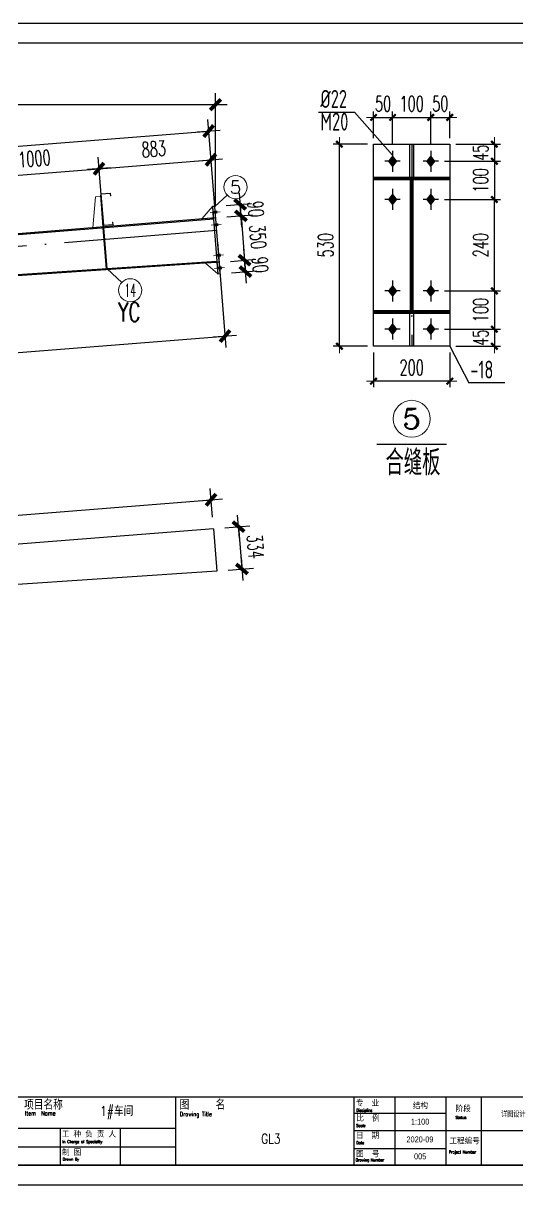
# Model space of a CAD drawing. Header units: inches. Extents: x 129725932 to 129894734, y 55771230 to 55809283.
# Drawn here: x 129823236 to 129827124, y 55800147 to 55809283 of the extents above; entities that cross this region are included whole.
import ezdxf
from ezdxf.enums import TextEntityAlignment as Align

# ---------------------------------------------------------------- set-up
doc = ezdxf.new("R2010")
doc.units = ezdxf.units.IN
doc.header["$MEASUREMENT"] = 0
doc.linetypes.add('ACAD_ISO04W100', pattern=[30, 24, -3, 0, -3])
doc.linetypes.add('CENTER', pattern=[50.8, 31.75, -6.35, 6.35, -6.35])
for name, color, linetype in [('10', 7, 'Continuous'), ('TEXT', 7, 'Continuous'), ('TK', 140, 'Continuous'), ('尺寸标注', 8, 'Continuous'), ('文字', 4, 'Continuous'), ('轴线', 1, 'ACAD_ISO04W100'), ('钢梁', 3, 'Continuous')]:
    doc.layers.add(name, color=color, linetype=linetype)
for name, color, linetype, lineweight in [('Bolt', 252, 'Continuous', 9), ('灰线', 253, 'Continuous', 5), ('轴线层', 1, 'CENTER', 15), ('钢架', 7, 'Continuous', 25), ('黄线', 2, 'Continuous', 13)]:
    doc.layers.add(name, color=color, linetype=linetype, lineweight=lineweight)
doc.styles.add('ARIAL', font='swisscl.ttf', dxfattribs={"width": 0.7})
doc.styles.add('COMPLEX', font='COMPLEX')
doc.styles.add('DIM_FONT', font='romans.shx', dxfattribs={"width": 0.618, "bigfont": '1hztxt.shx'})
doc.styles.add('HZXY', font='romand.shx', dxfattribs={"bigfont": 'hzxy.shx'})
doc.styles.add('ROMANC', font='romanc.shx', dxfattribs={"width": 0.8, "bigfont": 'hztxt.shx'})
doc.styles.get("Standard").update_dxf_attribs({"font": 'txt', "bigfont": 'gbcbig.shx'})
doc.styles.add('TSSD_Rein', font='tssdeng.shx', dxfattribs={"width": 0.7, "bigfont": 'atssdchn.shx'})
doc.dimstyles.new('WGH(1)', dxfattribs={"dimscale": 1.2, "dimtxt": 100, "dimasz": 0.5, "dimexe": 75, "dimexo": 75, "dimgap": 50, "dimtad": 1, "dimdec": 0, "dimzin": 0, "dimdsep": 46, "dimtxsty": 'DIM_FONT', "dimblk1": '_DIMX', "dimblk2": '_DIMX', "dimsah": 1, "dimcen": 0.09, "dimclrd": 3, "dimclre": 3, "dimclrt": 7, "dimadec": 0, "dimazin": 0, "dimtfac": 1, "dimtdec": 0, "dimtix": 1, "dimtmove": 2, "dimatfit": 3, "dimldrblk": '_DIMX', "dimfxl": 0, "dimtolj": 1, "dimtzin": 0, "dimarcsym": 0})
doc.dimstyles.new('WGH(3)', dxfattribs={"dimscale": 1.2, "dimtxt": 100, "dimasz": 0.3, "dimexe": 40, "dimexo": 40, "dimgap": 40, "dimtad": 1, "dimdec": 0, "dimlfac": 0.333333, "dimzin": 0, "dimdsep": 46, "dimtxsty": 'DIM_FONT', "dimblk1": '_DIMX', "dimblk2": '_DIMX', "dimsah": 1, "dimcen": 0.09, "dimclrd": 3, "dimclre": 3, "dimclrt": 7, "dimadec": 0, "dimazin": 0, "dimtfac": 1, "dimtdec": 0, "dimtix": 1, "dimtmove": 2, "dimatfit": 3, "dimldrblk": '_DIMX', "dimfxl": 0, "dimtolj": 1, "dimtzin": 0, "dimarcsym": 0})

# ---------------------------------------------------------------- blocks, each defined once
blk = doc.blocks.new('TK')
at = {"layer": 'TK', "lineweight": -3}
for p, q in [((6334426, 2870307), (6350948, 2870307)), ((6334426, 2870307), (6350948, 2870307)), ((6334426, 2870307), (6350948, 2870307)), ((6334426, 2870307), (6350948, 2870307)), ((6334917, 2870110), (6350752, 2870110)), ((6334917, 2870110), (6350752, 2870110)), ((6339770, 2859521), (6350752, 2859521)), ((6339770, 2859521), (6350752, 2859521)), ((6347014, 2859521), (6347014, 2858833)), ((6347014, 2859521), (6347014, 2858833)), ((6347014, 2859521), (6347014, 2858833)), ((6347014, 2859521), (6347014, 2858833)), ((6348804, 2859521), (6348804, 2858833)), ((6349217, 2859521), (6349217, 2858833)), ((6349729, 2859521), (6349729, 2858833)), ((6350082, 2859521), (6350082, 2858833)), ((6349729, 2859351), (6348804, 2859351)), ((6343153, 2859204), (6347014, 2859204)), ((6343153, 2859204), (6347014, 2859204)), ((6345854, 2859204), (6345854, 2858833)), ((6345854, 2859204), (6345854, 2858833)), ((6346456, 2859204), (6346456, 2858833)), ((6350752, 2859177), (6348804, 2859177)), ((6343977, 2859019), (6347014, 2859019)), ((6343977, 2859019), (6347014, 2859019)), ((6349729, 2858998), (6348804, 2858998)), ((6350752, 2858833), (6334917, 2858833)), ((6334917, 2858833), (6350752, 2858833)), ((6334917, 2858833), (6350752, 2858833)), ((6350752, 2858833), (6334917, 2858833)), ((6334426, 2858637), (6350948, 2858637)), ((6334426, 2858637), (6350948, 2858637))]:
    blk.add_line(p, q, dxfattribs=at)
at = {"layer": 'TK', "lineweight": -3, "style": 'HZXY', "width": 1}
for s, height, p in [('项目名称', 88.4, (6345493, 2859392)), ('项目名称', 88.4, (6345493, 2859392)), ('图    名', 88.4, (6347055, 2859393)), ('图    名', 88.4, (6347055, 2859393)), ('专  业', 58.9, (6348825, 2859425)), ('阶段', 58.9, (6349825, 2859369)), ('比  例', 58.9, (6348830, 2859273)), ('工 种 负 责 人', 58.9, (6345872, 2859113)), ('工 种 负 责 人', 58.9, (6345872, 2859113)), ('日  期', 58.9, (6348825, 2859099)), ('工程编号', 58.9, (6349764, 2859045)), ('制 图', 58.9, (6345874, 2858930)), ('制 图', 58.9, (6345874, 2858930)), ('图  号', 58.9, (6348827, 2858914))]:
    blk.add_text(s, height=height, dxfattribs=at).set_placement(p)
at = {"layer": 'TK', "lineweight": -3, "style": 'ROMANC', "text_generation_flag": 6, "width": 0.75}
for s, height, p in [('Discipline', 29.5, (6348830, 2859371)), ('Item  Name', 43.2, (6345502, 2859334)), ('Item  Name', 43.2, (6345502, 2859334)), ('Drawing Title', 43.22, (6347056, 2859325)), ('Drawing Title', 43.22, (6347056, 2859325)), ('Status', 29.5, (6349825, 2859298)), ('Scale', 29.5, (6348829, 2859217)), ('In Charge of Speciality', 29.47, (6345879, 2859055)), ('In Charge of Speciality', 29.47, (6345879, 2859055)), ('Date', 29.5, (6348830, 2859044)), ('Project Number', 29.47, (6349759, 2858951)), ('Drawn By', 29.5, (6345882, 2858879)), ('Drawn By', 29.5, (6345882, 2858879)), ('Drawing Number', 29.47, (6348824, 2858872))]:
    blk.add_text(s, height=height, rotation=180, dxfattribs=at).set_placement(p)
at = {"layer": 'TK', "lineweight": -3}
for tag, height, style, width, p in [('PROJECT-NAME', 98.2, 'HZXY', 0.8, (6344532, 2859366)), ('ITEM-NAME', 98.2, 'HZXY', 0.8, (6346423, 2859370)), ('DISCIPLINE', 58.9, 'HZXY', 1, (6349473, 2859435)), ('版本号', 58.9, 'HZXY', 1, (6342282, 2859252)), ('REWORK-DATE', 58.9, 'ARIAL', 1, (6342814, 2859259)), ('DRAWING-TITLE', 98.2, 'HZXY', 0.8, (6347970, 2859230)), ('SCALE', 58.9, 'ARIAL', 1, (6349470, 2859271)), ('STATUS', 58.9, 'HZXY', 0.8, (6350407, 2859351)), ('版本号', 58.9, 'HZXY', 1, (6342282, 2859078)), ('REWORK-DATE', 58.9, 'ARIAL', 1, (6342814, 2859087)), ('DRAWING-TITLE', 98.2, 'HZXY', 0.8, (6347971, 2859099)), ('DATE', 58.9, 'ARIAL', 1, (6349468, 2859092)), ('PROJECT-NUMBER', 58.9, 'ARIAL', 0.9, (6350396, 2859013)), ('版本号', 58.9, 'HZXY', 1, (6342282, 2858912)), ('REWORK-DATE', 58.9, 'ARIAL', 1, (6342814, 2858915)), ('DRAWING-TITLE', 98.2, 'HZXY', 0.8, (6347972, 2858962)), ('DRAWING-NUMBER', 58.9, 'ARIAL', 1, (6349471, 2858922))]:
    blk.add_attdef(tag, text='', height=height, dxfattribs=dict(at, style=style, width=width)).set_placement(p, align=Align.MIDDLE)
blk = doc.blocks.new('CC250')
at = {"layer": '黄线'}
for p, q in [((128542907.6, 56084303.2), (128542982.2, 56084310.7)), ((128542982.2, 56084310.7), (128542984.2, 56084290.8)), ((128542847.9, 56084036), (128542863.8, 56084278.8)), ((128542863.8, 56084278.8), (128542903.6, 56084282.7)), ((128542902.6, 56084292.7), (128542908.6, 56084293.3)), ((128542927.5, 56084043.9), (128542902.6, 56084292.7)), ((128542906.6, 56084252.9), (128542914.7, 56084253.7)), ((128542907.6, 56084303.2), (128542932.4, 56084054.5)), ((128542933.4, 56084044.5), (128542908.6, 56084293.3)), ((128542910, 56084301.3), (128542980.2, 56084308.3)), ((128542910, 56084301.3), (128542934.4, 56084056.9)), ((128542980.2, 56084308.3), (128542982, 56084290.6)), ((128542982, 56084290.6), (128542984.2, 56084290.8)), ((128542933.4, 56084044.5), (128542847.9, 56084036)), ((128542921.5, 56084103.6), (128542929.6, 56084104.4)), ((128542932.4, 56084054.5), (128543007.1, 56084061.9)), ((128542934.4, 56084056.9), (128543004.7, 56084063.9)), ((128543002.9, 56084081.6), (128543005.1, 56084081.8)), ((128543004.7, 56084063.9), (128543002.9, 56084081.6)), ((128543007.1, 56084061.9), (128543005.1, 56084081.8))]:
    blk.add_line(p, q, dxfattribs=at)
at = {"layer": '黄线', "const_width": 14}
for points in [[(128542906.6, 56084252.9), (128542914.7, 56084253.7)], [(128542921.5, 56084103.6), (128542929.6, 56084104.4)]]:
    blk.add_lwpolyline(points, dxfattribs=at)
blk = doc.blocks.new('轴线标号')
at = {"lineweight": 13}
blk.add_circle((0, 0), 0.5, dxfattribs=at)
at = {"layer": '钢架', "lineweight": 13, "style": 'COMPLEX', "width": 1.041667}
blk.add_attdef('A', text='', height=0.56, dxfattribs=at).set_placement((-0.25, -0.28), (0.25, -0.28), align=Align.FIT)
blk = doc.blocks.new('_DIMX')
blk.add_line((-150, 0), (150, 0))
at = {"const_width": 50}
blk.add_lwpolyline([(-70, -70), (70, 70)], dxfattribs=at)
blk = doc.blocks.new('*D391')
at = {"layer": 'Defpoints', "color": 0}
for p in [(129824731.2, 55805307.5), (129824757.9, 55804974.6), (129824955.7, 55804990.4)]:
    blk.add_point(p, dxfattribs=at)
at = {"layer": '尺寸标注', "color": 3, "lineweight": -2}
for p, q in [((129824820.9, 55805314.7), (129825018.7, 55805330.5)), ((129824929.1, 55805322.8), (129824955.6, 55804991)), ((129824847.6, 55804981.8), (129825045.4, 55804997.6))]:
    blk.add_line(p, q, dxfattribs=at)
at = {"layer": '尺寸标注', "color": 3, "lineweight": -2, "xscale": 0.5999999999999995, "yscale": 0.5999999999999995, "zscale": 0.5999999999999995}
for p, rotation in [((129824929, 55805323.4), 94.57392125103354), ((129824955.7, 55804990.4), 274.5739212510336)]:
    blk.add_blockref('_DIMX', p, dxfattribs=dict(at, rotation=rotation))
at = {"layer": '尺寸标注', "color": 7, "insert": (129825062, 55805166.5), "char_height": 120, "attachment_point": 5, "rotation": 274.57392, "style": 'DIM_FONT'}
blk.add_mtext('\\A1;334', dxfattribs=at)
blk = doc.blocks.new('*D395')
at = {"layer": 'Defpoints', "color": 0}
for p in [(129824713, 55805534.8), (129824731.2, 55805307.5), (129820228, 55804947.3)]:
    blk.add_point(p, dxfattribs=at)
at = {"layer": '尺寸标注', "color": 3, "lineweight": -2}
for p, q in [((129824724.1, 55805397.3), (129824705.9, 55805624.6)), ((129820210.4, 55805174.6), (129824712.4, 55805534.8)), ((129820220.8, 55805037), (129820202.6, 55805264.3))]:
    blk.add_line(p, q, dxfattribs=at)
at = {"layer": '尺寸标注', "color": 3, "lineweight": -2, "xscale": 0.5999999999999995, "yscale": 0.5999999999999995, "zscale": 0.5999999999999995}
for p, rotation in [((129824713, 55805534.8), 4.573921259701174), ((129820209.8, 55805174.6), 184.5739212597012)]:
    blk.add_blockref('_DIMX', p, dxfattribs=dict(at, rotation=rotation))
at = {"layer": '尺寸标注', "color": 7, "insert": (129822451.9, 55805474.3), "char_height": 120, "attachment_point": 5, "rotation": 4.57392, "style": 'DIM_FONT'}
blk.add_mtext('\\A1;4518', dxfattribs=at)
blk = doc.blocks.new('*D406')
at = {"layer": 'Defpoints', "color": 0}
for p in [(129824741.4, 55807841.7), (129824948.3, 55807768), (129824748.5, 55807752)]:
    blk.add_point(p, dxfattribs=at)
at = {"layer": '尺寸标注', "color": 3, "lineweight": -2}
for p, q in [((129824831.1, 55807848.9), (129825030.9, 55807864.9)), ((129824941.1, 55807858.3), (129824941.1, 55807858.9)), ((129824941.2, 55807857.7), (129824948.3, 55807768)), ((129824838.2, 55807759.2), (129825038.1, 55807775.1)), ((129824948.4, 55807767.4), (129824948.4, 55807766.8))]:
    blk.add_line(p, q, dxfattribs=at)
at = {"layer": '尺寸标注', "color": 3, "lineweight": -2, "xscale": 0.5999999999999995, "yscale": 0.5999999999999995, "zscale": 0.5999999999999995}
for p, rotation in [((129824941.2, 55807857.7), 274.5739212542272), ((129824948.3, 55807768), 94.57392125422716)]:
    blk.add_blockref('_DIMX', p, dxfattribs=dict(at, rotation=rotation))
at = {"layer": '尺寸标注', "color": 7, "insert": (129825064.4, 55807822.4), "char_height": 120, "attachment_point": 5, "rotation": 274.57392, "style": 'DIM_FONT'}
blk.add_mtext('\\A1;90', dxfattribs=at)
blk = doc.blocks.new('*D407')
at = {"layer": 'Defpoints', "color": 0}
for p in [(129824748.5, 55807752), (129824776.4, 55807403.1), (129824976.3, 55807419.1)]:
    blk.add_point(p, dxfattribs=at)
at = {"layer": '尺寸标注', "color": 3, "lineweight": -2}
for p, q in [((129824838.2, 55807759.2), (129825038.1, 55807775.1)), ((129824948.4, 55807767.4), (129824976.2, 55807419.7)), ((129824866.2, 55807410.3), (129825066, 55807426.3))]:
    blk.add_line(p, q, dxfattribs=at)
at = {"layer": '尺寸标注', "color": 3, "lineweight": -2, "xscale": 0.5999999999999995, "yscale": 0.5999999999999995, "zscale": 0.5999999999999995}
for p, rotation in [((129824948.3, 55807768), 94.5739212542227), ((129824976.3, 55807419.1), 274.5739212542227)]:
    blk.add_blockref('_DIMX', p, dxfattribs=dict(at, rotation=rotation))
at = {"layer": '尺寸标注', "color": 7, "insert": (129825081.9, 55807603.1), "char_height": 120, "attachment_point": 5, "rotation": 274.57392, "style": 'DIM_FONT'}
blk.add_mtext('\\A1;350', dxfattribs=at)
blk = doc.blocks.new('*D408')
at = {"layer": 'Defpoints', "color": 0}
for p in [(129824776.4, 55807403.1), (129824783.6, 55807313.4), (129824983.4, 55807329.4)]:
    blk.add_point(p, dxfattribs=at)
at = {"layer": '尺寸标注', "color": 3, "lineweight": -2}
for p, q in [((129824866.2, 55807410.3), (129825066, 55807426.3)), ((129824976.2, 55807419.7), (129824976.2, 55807420.3)), ((129824976.3, 55807419.1), (129824983.4, 55807329.4)), ((129824873.3, 55807320.6), (129825073.1, 55807336.5)), ((129824983.5, 55807328.8), (129824983.5, 55807328.2))]:
    blk.add_line(p, q, dxfattribs=at)
at = {"layer": '尺寸标注', "color": 3, "lineweight": -2, "xscale": 0.5999999999999995, "yscale": 0.5999999999999995, "zscale": 0.5999999999999995}
for p, rotation in [((129824976.3, 55807419.1), 274.5739212542227), ((129824983.4, 55807329.4), 94.5739212542227)]:
    blk.add_blockref('_DIMX', p, dxfattribs=dict(at, rotation=rotation))
at = {"layer": '尺寸标注', "color": 7, "insert": (129825099.5, 55807383.8), "char_height": 120, "attachment_point": 5, "rotation": 274.57392, "style": 'DIM_FONT'}
blk.add_mtext('\\A1;90', dxfattribs=at)
blk = doc.blocks.new('*D417')
at = {"layer": 'Defpoints', "color": 0}
for p in [(129823832, 55808138.8), (129823868.6, 55807681.6), (129822871.8, 55807601.8)]:
    blk.add_point(p, dxfattribs=at)
at = {"layer": '尺寸标注', "color": 3, "lineweight": -2}
for p, q in [((129823861.4, 55807771.3), (129823824.8, 55808228.5)), ((129822864.6, 55807691.5), (129822828, 55808148.7)), ((129822835.8, 55808059.1), (129823831.4, 55808138.7))]:
    blk.add_line(p, q, dxfattribs=at)
at = {"layer": '尺寸标注', "color": 3, "lineweight": -2, "xscale": 0.5999999999999995, "yscale": 0.5999999999999995, "zscale": 0.5999999999999995}
for p, rotation in [((129823832, 55808138.8), 4.57392125981888), ((129822835.2, 55808059), 184.5739212598189)]:
    blk.add_blockref('_DIMX', p, dxfattribs=dict(at, rotation=rotation))
at = {"layer": '尺寸标注', "color": 7, "insert": (129823324, 55808218.5), "char_height": 120, "attachment_point": 5, "rotation": 4.57392, "style": 'DIM_FONT'}
blk.add_mtext('\\A1;1000', dxfattribs=at)
blk = doc.blocks.new('*D418')
at = {"layer": 'Defpoints', "color": 0}
for p in [(129824712, 55808209.2), (129823868.6, 55807681.6), (129824748.5, 55807752)]:
    blk.add_point(p, dxfattribs=at)
at = {"layer": '尺寸标注', "color": 3, "lineweight": -2}
for p, q in [((129823861.4, 55807771.3), (129823824.8, 55808228.5)), ((129824741.4, 55807841.7), (129824704.8, 55808298.9)), ((129823832.6, 55808138.8), (129824711.4, 55808209.1))]:
    blk.add_line(p, q, dxfattribs=at)
at = {"layer": '尺寸标注', "color": 3, "lineweight": -2, "xscale": 0.5999999999999995, "yscale": 0.5999999999999995, "zscale": 0.5999999999999995}
for p, rotation in [((129824712, 55808209.2), 4.57392125981888), ((129823832, 55808138.8), 184.5739212598189)]:
    blk.add_blockref('_DIMX', p, dxfattribs=dict(at, rotation=rotation))
at = {"layer": '尺寸标注', "color": 7, "insert": (129824262.4, 55808293.6), "char_height": 120, "attachment_point": 5, "rotation": 4.57392, "style": 'DIM_FONT'}
blk.add_mtext('\\A1;883', dxfattribs=at)
blk = doc.blocks.new('*D420')
at = {"layer": 'Defpoints', "color": 0}
for p in [(129824693.9, 55808435), (129824748.5, 55807752), (129820248.5, 55807392)]:
    blk.add_point(p, dxfattribs=at)
at = {"layer": '尺寸标注', "color": 3, "lineweight": -2}
for p, q in [((129824741.4, 55807841.7), (129824686.7, 55808524.8)), ((129820194.5, 55808075.1), (129824693.3, 55808435)), ((129820241.4, 55807481.7), (129820186.7, 55808164.8))]:
    blk.add_line(p, q, dxfattribs=at)
at = {"layer": '尺寸标注', "color": 3, "lineweight": -2, "xscale": 0.5999999999999995, "yscale": 0.5999999999999995, "zscale": 0.5999999999999995}
for p, rotation in [((129824693.9, 55808435), 4.573921250678423), ((129820193.9, 55808075), 184.5739212506784)]:
    blk.add_blockref('_DIMX', p, dxfattribs=dict(at, rotation=rotation))
at = {"layer": '尺寸标注', "color": 7, "insert": (129822434.3, 55808374.7), "char_height": 120, "attachment_point": 5, "rotation": 4.57392, "style": 'DIM_FONT'}
blk.add_mtext('\\A1;4514', dxfattribs=at)
blk = doc.blocks.new('*D427')
at = {"layer": 'Defpoints', "color": 0}
for p in [(129824748.5, 55808642.8), (129824748.5, 55807752), (129820248.5, 55807392)]:
    blk.add_point(p, dxfattribs=at)
at = {"layer": '尺寸标注', "color": 3, "lineweight": -2}
for p, q in [((129820248.5, 55807482), (129820248.5, 55808732.8)), ((129824748.5, 55807842), (129824748.5, 55808732.8)), ((129820249.1, 55808642.8), (129824747.9, 55808642.8))]:
    blk.add_line(p, q, dxfattribs=at)
at = {"layer": '尺寸标注', "color": 3, "lineweight": -2, "xscale": 0.5999999999999995, "yscale": 0.5999999999999995, "zscale": 0.5999999999999995, "rotation": 180}
blk.add_blockref('_DIMX', (129820248.5, 55808642.8), dxfattribs=at)
at = {"layer": '尺寸标注', "color": 3, "lineweight": -2, "xscale": 0.5999999999999995, "yscale": 0.5999999999999995, "zscale": 0.5999999999999995}
blk.add_blockref('_DIMX', (129824748.5, 55808642.8), dxfattribs=at)
at = {"layer": '尺寸标注', "color": 7, "insert": (129822498.5, 55808762.8), "char_height": 120, "attachment_point": 5, "style": 'DIM_FONT'}
blk.add_mtext('\\A1;4500', dxfattribs=at)
blk = doc.blocks.new('*D437')
at = {"layer": 'Defpoints', "color": 0}
for p in [(129824756.5, 55807652.3), (129820960.9, 55807348.7), (129824822.9, 55806822.6)]:
    blk.add_point(p, dxfattribs=at)
at = {"layer": '尺寸标注', "color": 3, "lineweight": -2}
for p, q in [((129824763.7, 55807562.6), (129824830.1, 55806732.9)), ((129820968.1, 55807258.9), (129821034.4, 55806429.3)), ((129821027.9, 55806519), (129824822.3, 55806822.6))]:
    blk.add_line(p, q, dxfattribs=at)
at = {"layer": '尺寸标注', "color": 3, "lineweight": -2, "xscale": 0.5999999999999995, "yscale": 0.5999999999999995, "zscale": 0.5999999999999995}
for p, rotation in [((129824822.9, 55806822.6), 4.573829177779543), ((129821027.3, 55806519), 184.5738291777795)]:
    blk.add_blockref('_DIMX', p, dxfattribs=dict(at, rotation=rotation))
at = {"layer": '尺寸标注', "color": 7, "insert": (129822915.5, 55806790.4), "char_height": 120, "attachment_point": 5, "rotation": 4.57383, "style": 'DIM_FONT'}
blk.add_mtext('\\A1;3808', dxfattribs=at)
blk = doc.blocks.new('*D438')
at = {"layer": 'Defpoints', "color": 0}
for p in [(129826590.3, 55808332.2), (129826500.3, 55808197.2), (129826940.4, 55808197.2)]:
    blk.add_point(p, dxfattribs=at)
at = {"layer": '灰线', "color": 3, "lineweight": -2}
for p, q in [((129826638.3, 55808332.2), (129826988.4, 55808332.2)), ((129826940.4, 55808332.6), (129826940.4, 55808333)), ((129826940.4, 55808332.2), (129826940.4, 55808197.2)), ((129826548.3, 55808197.2), (129826988.4, 55808197.2)), ((129826940.4, 55808196.9), (129826940.4, 55808196.5))]:
    blk.add_line(p, q, dxfattribs=at)
at = {"layer": '灰线', "color": 3, "lineweight": -2, "xscale": 0.3599999999999997, "yscale": 0.3599999999999997, "zscale": 0.3599999999999997}
for p, rotation in [((129826940.4, 55808332.2), 270), ((129826940.4, 55808197.2), 90)]:
    blk.add_blockref('_DIMX', p, dxfattribs=dict(at, rotation=rotation))
at = {"layer": '灰线', "color": 7, "insert": (129826832.4, 55808264.7), "char_height": 120, "attachment_point": 5, "rotation": 90, "style": 'DIM_FONT'}
blk.add_mtext('\\A1;45', dxfattribs=at)
blk = doc.blocks.new('*D439')
at = {"layer": 'Defpoints', "color": 0}
for p in [(129826500.3, 55808197.2), (129826500.3, 55807897.2), (129826940.4, 55807897.2)]:
    blk.add_point(p, dxfattribs=at)
at = {"layer": '灰线', "color": 3, "lineweight": -2}
for p, q in [((129826548.3, 55808197.2), (129826988.4, 55808197.2)), ((129826940.4, 55808196.9), (129826940.4, 55807897.6)), ((129826548.3, 55807897.2), (129826988.4, 55807897.2))]:
    blk.add_line(p, q, dxfattribs=at)
at = {"layer": '灰线', "color": 3, "lineweight": -2, "xscale": 0.3599999999999997, "yscale": 0.3599999999999997, "zscale": 0.3599999999999997}
for p, rotation in [((129826940.4, 55808197.2), 90), ((129826940.4, 55807897.2), 270)]:
    blk.add_blockref('_DIMX', p, dxfattribs=dict(at, rotation=rotation))
at = {"layer": '灰线', "color": 7, "insert": (129826832.4, 55808047.2), "char_height": 120, "attachment_point": 5, "rotation": 90, "style": 'DIM_FONT'}
blk.add_mtext('\\A1;100', dxfattribs=at)
blk = doc.blocks.new('*D440')
at = {"layer": 'Defpoints', "color": 0}
for p in [(129826500.3, 55807177.2), (129826500.3, 55806877.2), (129826940.4, 55806877.2)]:
    blk.add_point(p, dxfattribs=at)
at = {"layer": '灰线', "color": 3, "lineweight": -2}
for p, q in [((129826548.3, 55807177.2), (129826988.4, 55807177.2)), ((129826940.4, 55807176.9), (129826940.4, 55806877.6)), ((129826548.3, 55806877.2), (129826988.4, 55806877.2))]:
    blk.add_line(p, q, dxfattribs=at)
at = {"layer": '灰线', "color": 3, "lineweight": -2, "xscale": 0.3599999999999997, "yscale": 0.3599999999999997, "zscale": 0.3599999999999997}
for p, rotation in [((129826940.4, 55807177.2), 90), ((129826940.4, 55806877.2), 270)]:
    blk.add_blockref('_DIMX', p, dxfattribs=dict(at, rotation=rotation))
at = {"layer": '灰线', "color": 7, "insert": (129826832.4, 55807027.2), "char_height": 120, "attachment_point": 5, "rotation": 90, "style": 'DIM_FONT'}
blk.add_mtext('\\A1;100', dxfattribs=at)
blk = doc.blocks.new('*D441')
at = {"layer": 'Defpoints', "color": 0}
for p in [(129826500.3, 55806877.2), (129826590.3, 55806742.2), (129826940.4, 55806742.2)]:
    blk.add_point(p, dxfattribs=at)
at = {"layer": '灰线', "color": 3, "lineweight": -2}
for p, q in [((129826548.3, 55806877.2), (129826988.4, 55806877.2)), ((129826940.4, 55806877.6), (129826940.4, 55806878)), ((129826940.4, 55806877.2), (129826940.4, 55806742.2)), ((129826638.3, 55806742.2), (129826988.4, 55806742.2)), ((129826940.4, 55806741.9), (129826940.4, 55806741.5))]:
    blk.add_line(p, q, dxfattribs=at)
at = {"layer": '灰线', "color": 3, "lineweight": -2, "xscale": 0.3599999999999997, "yscale": 0.3599999999999997, "zscale": 0.3599999999999997}
for p, rotation in [((129826940.4, 55806877.2), 270), ((129826940.4, 55806742.2), 90)]:
    blk.add_blockref('_DIMX', p, dxfattribs=dict(at, rotation=rotation))
at = {"layer": '灰线', "color": 7, "insert": (129826832.4, 55806809.7), "char_height": 120, "attachment_point": 5, "rotation": 90, "style": 'DIM_FONT'}
blk.add_mtext('\\A1;45', dxfattribs=at)
blk = doc.blocks.new('*D442')
at = {"layer": 'Defpoints', "color": 0}
for p in [(129826140.3, 55808542.1), (129825990.3, 55808332.2), (129826140.3, 55808279.7)]:
    blk.add_point(p, dxfattribs=at)
at = {"layer": '灰线', "color": 3, "lineweight": -2}
for p, q in [((129825990.3, 55808380.2), (129825990.3, 55808590.1)), ((129826140.3, 55808327.7), (129826140.3, 55808590.1)), ((129825990, 55808542.1), (129825989.6, 55808542.1)), ((129825990.3, 55808542.1), (129826140.3, 55808542.1)), ((129826140.7, 55808542.1), (129826141, 55808542.1))]:
    blk.add_line(p, q, dxfattribs=at)
at = {"layer": '灰线', "color": 3, "lineweight": -2, "xscale": 0.3599999999999997, "yscale": 0.3599999999999997, "zscale": 0.3599999999999997}
blk.add_blockref('_DIMX', (129825990.3, 55808542.1), dxfattribs=at)
at = {"layer": '灰线', "color": 3, "lineweight": -2, "xscale": 0.3599999999999997, "yscale": 0.3599999999999997, "zscale": 0.3599999999999997, "rotation": 180}
blk.add_blockref('_DIMX', (129826140.3, 55808542.1), dxfattribs=at)
at = {"layer": '灰线', "color": 7, "insert": (129826065.3, 55808650.1), "char_height": 120, "attachment_point": 5, "style": 'DIM_FONT'}
blk.add_mtext('\\A1;50', dxfattribs=at)
blk = doc.blocks.new('*D443')
at = {"layer": 'Defpoints', "color": 0}
for p in [(129826440.3, 55808542.1), (129826140.3, 55808279.7), (129826440.3, 55808279.7)]:
    blk.add_point(p, dxfattribs=at)
at = {"layer": '灰线', "color": 3, "lineweight": -2}
for p, q in [((129826140.3, 55808327.7), (129826140.3, 55808590.1)), ((129826440.3, 55808327.7), (129826440.3, 55808590.1)), ((129826140.7, 55808542.1), (129826440, 55808542.1))]:
    blk.add_line(p, q, dxfattribs=at)
at = {"layer": '灰线', "color": 3, "lineweight": -2, "xscale": 0.3599999999999997, "yscale": 0.3599999999999997, "zscale": 0.3599999999999997, "rotation": 180}
blk.add_blockref('_DIMX', (129826140.3, 55808542.1), dxfattribs=at)
at = {"layer": '灰线', "color": 3, "lineweight": -2, "xscale": 0.3599999999999997, "yscale": 0.3599999999999997, "zscale": 0.3599999999999997}
blk.add_blockref('_DIMX', (129826440.3, 55808542.1), dxfattribs=at)
at = {"layer": '灰线', "color": 7, "insert": (129826290.3, 55808650.1), "char_height": 120, "attachment_point": 5, "style": 'DIM_FONT'}
blk.add_mtext('\\A1;100', dxfattribs=at)
blk = doc.blocks.new('*D444')
at = {"layer": 'Defpoints', "color": 0}
for p in [(129826590.3, 55808542.1), (129826590.3, 55808332.2), (129826440.3, 55808279.7)]:
    blk.add_point(p, dxfattribs=at)
at = {"layer": '灰线', "color": 3, "lineweight": -2}
for p, q in [((129826440.3, 55808327.7), (129826440.3, 55808590.1)), ((129826590.3, 55808380.2), (129826590.3, 55808590.1)), ((129826440, 55808542.1), (129826439.6, 55808542.1)), ((129826440.3, 55808542.1), (129826590.3, 55808542.1)), ((129826590.7, 55808542.1), (129826591, 55808542.1))]:
    blk.add_line(p, q, dxfattribs=at)
at = {"layer": '灰线', "color": 3, "lineweight": -2, "xscale": 0.3599999999999997, "yscale": 0.3599999999999997, "zscale": 0.3599999999999997}
blk.add_blockref('_DIMX', (129826440.3, 55808542.1), dxfattribs=at)
at = {"layer": '灰线', "color": 3, "lineweight": -2, "xscale": 0.3599999999999997, "yscale": 0.3599999999999997, "zscale": 0.3599999999999997, "rotation": 180}
blk.add_blockref('_DIMX', (129826590.3, 55808542.1), dxfattribs=at)
at = {"layer": '灰线', "color": 7, "insert": (129826515.3, 55808650.1), "char_height": 120, "attachment_point": 5, "style": 'DIM_FONT'}
blk.add_mtext('\\A1;50', dxfattribs=at)
blk = doc.blocks.new('*D445')
at = {"layer": 'Defpoints', "color": 0}
for p in [(129825721.5, 55808332.2), (129825990.3, 55808332.2), (129825990.3, 55806742.2)]:
    blk.add_point(p, dxfattribs=at)
at = {"layer": '灰线', "color": 3, "lineweight": -2}
for p, q in [((129825942.3, 55808332.2), (129825673.5, 55808332.2)), ((129825721.5, 55806742.6), (129825721.5, 55808331.9)), ((129825942.3, 55806742.2), (129825673.5, 55806742.2))]:
    blk.add_line(p, q, dxfattribs=at)
at = {"layer": '灰线', "color": 3, "lineweight": -2, "xscale": 0.3599999999999997, "yscale": 0.3599999999999997, "zscale": 0.3599999999999997}
for p, rotation in [((129825721.5, 55808332.2), 90), ((129825721.5, 55806742.2), 270)]:
    blk.add_blockref('_DIMX', p, dxfattribs=dict(at, rotation=rotation))
at = {"layer": '灰线', "color": 7, "insert": (129825613.5, 55807537.2), "char_height": 120, "attachment_point": 5, "rotation": 90, "style": 'DIM_FONT'}
blk.add_mtext('\\A1;530', dxfattribs=at)
blk = doc.blocks.new('*D446')
at = {"layer": 'Defpoints', "color": 0}
for p in [(129825990.3, 55806742.2), (129826590.3, 55806742.2), (129825990.3, 55806467.6)]:
    blk.add_point(p, dxfattribs=at)
at = {"layer": '灰线', "color": 3, "lineweight": -2}
for p, q in [((129825990.3, 55806694.2), (129825990.3, 55806419.6)), ((129826590.3, 55806694.2), (129826590.3, 55806419.6)), ((129826590, 55806467.6), (129825990.7, 55806467.6))]:
    blk.add_line(p, q, dxfattribs=at)
at = {"layer": '灰线', "color": 3, "lineweight": -2, "xscale": 0.3599999999999997, "yscale": 0.3599999999999997, "zscale": 0.3599999999999997, "rotation": 180}
blk.add_blockref('_DIMX', (129825990.3, 55806467.6), dxfattribs=at)
at = {"layer": '灰线', "color": 3, "lineweight": -2, "xscale": 0.3599999999999997, "yscale": 0.3599999999999997, "zscale": 0.3599999999999997}
blk.add_blockref('_DIMX', (129826590.3, 55806467.6), dxfattribs=at)
at = {"layer": '灰线', "color": 7, "insert": (129826290.3, 55806575.6), "char_height": 120, "attachment_point": 5, "style": 'DIM_FONT'}
blk.add_mtext('\\A1;200', dxfattribs=at)
blk = doc.blocks.new('*D447')
at = {"layer": 'Defpoints', "color": 0}
for p in [(129826500.3, 55807897.2), (129826940.4, 55807897.2), (129826500.3, 55807177.2)]:
    blk.add_point(p, dxfattribs=at)
at = {"layer": '灰线', "color": 3, "lineweight": -2}
for p, q in [((129826548.3, 55807897.2), (129826988.4, 55807897.2)), ((129826940.4, 55807177.6), (129826940.4, 55807896.9)), ((129826548.3, 55807177.2), (129826988.4, 55807177.2))]:
    blk.add_line(p, q, dxfattribs=at)
at = {"layer": '灰线', "color": 3, "lineweight": -2, "xscale": 0.3599999999999997, "yscale": 0.3599999999999997, "zscale": 0.3599999999999997}
for p, rotation in [((129826940.4, 55807897.2), 90), ((129826940.4, 55807177.2), 270)]:
    blk.add_blockref('_DIMX', p, dxfattribs=dict(at, rotation=rotation))
at = {"layer": '灰线', "color": 7, "insert": (129826832.4, 55807537.2), "char_height": 120, "attachment_point": 5, "rotation": 90, "style": 'DIM_FONT'}
blk.add_mtext('\\A1;240', dxfattribs=at)

msp = doc.modelspace()

# ---------------------------------------------------------------- linework, layer by layer
for p, q in [((129824741.4, 55807841.7), (129824838.9, 55807931.8)), ((129823895, 55807351.7), (129824011, 55807244.5)), ((129826017.6, 55805972.2), (129826563.1, 55805972.2))]:
    msp.add_line(p, q)
at = {"layer": '10', "color": 253}
for p, q in [((129826140.3, 55808279.7), (129826140.3, 55808114.7)), ((129826440.3, 55808279.7), (129826440.3, 55808114.7)), ((129826200.3, 55808197.2), (129826080.3, 55808197.2)), ((129826500.3, 55808197.2), (129826380.3, 55808197.2)), ((129826140.3, 55807979.7), (129826140.3, 55807814.7)), ((129826440.3, 55807979.7), (129826440.3, 55807814.7)), ((129826200.3, 55807897.2), (129826080.3, 55807897.2)), ((129826500.3, 55807897.2), (129826380.3, 55807897.2)), ((129826140.3, 55807259.7), (129826140.3, 55807094.7)), ((129826440.3, 55807259.7), (129826440.3, 55807094.7)), ((129826200.3, 55807177.2), (129826080.3, 55807177.2)), ((129826500.3, 55807177.2), (129826380.3, 55807177.2)), ((129826140.3, 55806959.7), (129826140.3, 55806794.7)), ((129826440.3, 55806959.7), (129826440.3, 55806794.7)), ((129826200.3, 55806877.2), (129826080.3, 55806877.2)), ((129826500.3, 55806877.2), (129826380.3, 55806877.2))]:
    msp.add_line(p, q, dxfattribs=at)
at = {"layer": '10'}
for points in [[(129826140.3, 55808246), (129826102.8, 55808197.2), (129826177.8, 55808197.2), (129826140.3, 55808148.5)], [(129826440.3, 55808246), (129826402.8, 55808197.2), (129826477.8, 55808197.2), (129826440.3, 55808148.5)], [(129826140.3, 55807946), (129826102.8, 55807897.2), (129826177.8, 55807897.2), (129826140.3, 55807848.5)], [(129826440.3, 55807946), (129826402.8, 55807897.2), (129826477.8, 55807897.2), (129826440.3, 55807848.5)], [(129826140.3, 55807226), (129826102.8, 55807177.2), (129826177.8, 55807177.2), (129826140.3, 55807128.5)], [(129826440.3, 55807226), (129826402.8, 55807177.2), (129826477.8, 55807177.2), (129826440.3, 55807128.5)], [(129826140.3, 55806926), (129826102.8, 55806877.2), (129826177.8, 55806877.2), (129826140.3, 55806828.5)], [(129826440.3, 55806926), (129826402.8, 55806877.2), (129826477.8, 55806877.2), (129826440.3, 55806828.5)]]:
    msp.add_solid(points, dxfattribs=at)
at = {"layer": 'Bolt'}
for p, q in [((129824784.8, 55807800), (129824705.1, 55807793.6)), ((129824792.8, 55807700.3), (129824713, 55807694)), ((129824811.9, 55807461.1), (129824732.2, 55807454.7)), ((129824819.9, 55807361.4), (129824740.2, 55807355.1))]:
    msp.add_line(p, q, dxfattribs=at)
at = {"layer": 'Bolt', "const_width": 22}
for points in [[(129824727, 55807795.4), (129824762.9, 55807798.3)], [(129824735, 55807695.7), (129824770.9, 55807698.6)], [(129824754.1, 55807456.5), (129824790, 55807459.4)], [(129824762.1, 55807356.8), (129824798, 55807359.7)]]:
    msp.add_lwpolyline(points, dxfattribs=at)
at = {"layer": '尺寸标注'}
for p, q in [((129825558.5, 55808584.4), (129825840.8, 55808584.4)), ((129826140.3, 55808246), (129825840.8, 55808584.4)), ((129826590.3, 55806742.2), (129826739.8, 55806455.3)), ((129827022.1, 55806455.3), (129826739.8, 55806455.3))]:
    msp.add_line(p, q, dxfattribs=at)
at = {"layer": '灰线'}
for p, q in [((129823863.3, 55807673.1), (129823889, 55807351.3)), ((129823869.2, 55807673.6), (129823895, 55807351.7))]:
    msp.add_line(p, q, dxfattribs=at)
for points in [[(129824723.4, 55807840.3), (129824730.6, 55807750.5), (129824640.9, 55807743.4), (129824723.4, 55807840.3)], [(129824765.7, 55807311.9), (129824758.5, 55807401.9), (129824668.7, 55807395.9), (129824765.7, 55807311.9)]]:
    msp.add_lwpolyline(points, dxfattribs=at)
at = {"layer": '轴线', "ltscale": 50}
for p, q in [((129826290.3, 55808332.2), (129826290.3, 55806742.2)), ((129824756.5, 55807652.3), (129820248.5, 55807291.7))]:
    msp.add_line(p, q, dxfattribs=at)
at = {"layer": '钢梁'}
for p, q in [((129825990.3, 55808062.2), (129826590.3, 55808062.2)), ((129824748.5, 55807752), (129820248.5, 55807392)), ((129824731.2, 55807742.6), (129820248.5, 55807384)), ((129824757.9, 55807409.6), (129820523.5, 55807125.5)), ((129824776.4, 55807403.1), (129820523.5, 55807117.4)), ((129825990.3, 55807012.2), (129826590.3, 55807012.2)), ((129824731.2, 55805307.5), (129820228, 55804947.3)), ((129824731.2, 55805307.5), (129824757.9, 55804974.6)), ((129824757.9, 55804974.6), (129820250, 55804672.1))]:
    msp.add_line(p, q, dxfattribs=at)
for points in [[(129825990.3, 55808332.2), (129826590.3, 55808332.2), (129826590.3, 55806742.2), (129825990.3, 55806742.2)], [(129826275.3, 55808332.2), (129826305.3, 55808332.2), (129826305.3, 55808062.2), (129826275.3, 55808062.2)], [(129824741.4, 55807841.7), (129824723.4, 55807840.3), (129824765.7, 55807311.9), (129824783.6, 55807313.4)], [(129826275.3, 55807012.2), (129826305.3, 55807012.2), (129826305.3, 55806742.2), (129826275.3, 55806742.2)]]:
    msp.add_lwpolyline(points, close=True, dxfattribs=at)
at = {"layer": '钢梁', "const_width": 30}
for points in [[(129825990.3, 55808062.2), (129826590.3, 55808062.2)], [(129826290.3, 55808062.2), (129826290.3, 55807012.2)], [(129826590.3, 55807012.2), (129825990.3, 55807012.2)]]:
    msp.add_lwpolyline(points, dxfattribs=at)

# ---------------------------------------------------------------- block references
ref = msp.add_blockref('TK', (124855626.8, 53562242.2), dxfattribs=dict(xscale=0.7828574404120445, yscale=0.7828574366867542, zscale=0.7828574420539636))
ref.add_attrib('STATUS', '详图设计', dxfattribs={"layer": 'TK', "lineweight": -3, "height": 46.14, "style": 'HZXY', "width": 0.8}).set_placement((129827089.8, 55800706.3), align=Align.MIDDLE)
ref.add_attrib('DRAWING-TITLE', 'GL3', dxfattribs={"layer": 'TK', "lineweight": -3, "height": 76.9, "style": 'HZXY', "width": 0.8}).set_placement((129825182.8, 55800509), align=Align.MIDDLE)
ref.add_attrib('ITEM-NAME', '1#车间', dxfattribs={"layer": 'TK', "lineweight": -3, "height": 76.9, "style": 'HZXY', "width": 0.8}).set_placement((129823971.3, 55800721.2), align=Align.MIDDLE)
ref.add_attrib('SCALE', '1:100', dxfattribs={"layer": 'TK', "lineweight": -3, "height": 46.14, "style": 'ARIAL', "width": 1}).set_placement((129826356.8, 55800643.8), align=Align.MIDDLE)
ref.add_attrib('DATE', '2020-09', dxfattribs={"layer": 'TK', "lineweight": -3, "height": 46.14, "style": 'ARIAL', "width": 1}).set_placement((129826355.1, 55800503.7), align=Align.MIDDLE)
ref.add_attrib('DRAWING-NUMBER', '005', dxfattribs={"layer": 'TK', "lineweight": -3, "height": 46.14, "style": 'ARIAL', "width": 1}).set_placement((129826357.2, 55800370.5), align=Align.MIDDLE)
ref.add_attrib('DISCIPLINE', '结构', dxfattribs={"layer": 'TK', "lineweight": -3, "height": 46.14, "style": 'HZXY', "width": 1}).set_placement((129826358.8, 55800772.5), align=Align.MIDDLE)
ref = msp.add_blockref('轴线标号', (129824905.2, 55807993.8), dxfattribs=dict(xscale=181.6396958827972, yscale=181.6396958827972, zscale=181.6396958822698, rotation=359.9999997273786))
ref.add_attrib('A', '5', dxfattribs={"layer": '钢架', "lineweight": 13, "height": 101.7, "rotation": 360, "style": 'COMPLEX', "width": 1.339286}).set_placement((129824859.8, 55807942.9), (129824950.7, 55807942.9), align=Align.FIT)
ref = msp.add_blockref('轴线标号', (129824077.4, 55807182.5), dxfattribs=dict(xscale=-181.6396958827972, yscale=181.6396958827972, zscale=181.6396958822698, rotation=180.000000187244))
ref.add_attrib('A', '14', dxfattribs={"layer": '钢架', "lineweight": 13, "height": 101.72, "rotation": 360, "style": 'COMPLEX', "width": 0.604839}).set_placement((129824032, 55807131.7), (129824122.8, 55807131.7), align=Align.FIT)
ref = msp.add_blockref('轴线标号', (129826290.3, 55806171.9), dxfattribs=dict(xscale=290.6235134154558, yscale=290.6235134080052, zscale=290.6235134116318))
ref.add_attrib('A', '5', dxfattribs={"layer": '钢架', "lineweight": 13, "height": 162.7, "style": 'COMPLEX', "width": 1.339286}).set_placement((129826217.7, 55806090.6), (129826363, 55806090.6), align=Align.FIT)
at = {"layer": '黄线', "rotation": 358.8633281219731}
msp.add_blockref('CC250', (193670.1, 2284626.4), dxfattribs=at)

# ---------------------------------------------------------------- texts
at = {"layer": 'TEXT', "style": 'TSSD_Rein', "width": 0.7}
for s, p in [('%%C22', (129825572.5, 55808617.5)), ('M20', (129825572.5, 55808438.5)), ('-18', (129826751.1, 55806488.4))]:
    msp.add_text(s, height=140.62, dxfattribs=at).set_placement(p)
at = {"layer": '文字', "lineweight": -3, "ltscale": 1.5, "style": 'DIM_FONT', "width": 0.7}
msp.add_text('YC', height=150, rotation=360, dxfattribs=at).set_placement((129823982, 55806936.8))
at = {"layer": '轴线层', "color": 4, "linetype": 'ByBlock', "insert": (129826084.4, 55805927.3), "char_height": 200, "width": 731.85, "attachment_point": 1}
msp.add_mtext('合缝板', dxfattribs=at)

# ---------------------------------------------------------------- dimensions: what is measured, and where the dimension line sits
at = {"layer": '尺寸标注'}
dim = msp.add_linear_dim(base=(129824748.5, 55808642.8), p1=(129820248.5, 55807392), p2=(129824748.5, 55807752), dimstyle='WGH(1)', override={"dimfxl": 250}, dxfattribs=at)
dim.commit()
dim.dimension.update_dxf_attribs({"geometry": '*D427', "text_midpoint": (129822498.5, 55808762.8)})
for p1, p2, distance, picture, middle in [((129820248.5, 55807392), (129824748.5, 55807752), 685.2, '*D420', (129822434.3, 55808374.7)), ((129824741.4, 55807841.7), (129824748.5, 55807752), 200.5, '*D406', (129825064.4, 55807822.4)), ((129820228, 55804947.3), (129824731.2, 55805307.5), 228, '*D395', (129822451.9, 55805474.3)), ((129824731.2, 55805307.5), (129824757.9, 55804974.6), 198.4, '*D391', (129825062, 55805166.5))]:
    dim = msp.add_aligned_dim(p1=p1, p2=p2, distance=distance, dimstyle='WGH(1)', override={"dimfxl": 250}, dxfattribs=at)
    dim.commit()
    dim.dimension.update_dxf_attribs({"geometry": picture, "text_midpoint": middle})
for base, p1, p2, angle, picture, middle in [((129824712, 55808209.2), (129823868.6, 55807681.6), (129824748.5, 55807752), 184.57392, '*D418', (129824262.4, 55808293.6)), ((129823832, 55808138.8), (129822871.8, 55807601.8), (129823868.6, 55807681.6), 184.57392, '*D417', (129823324, 55808218.5)), ((129824976.3, 55807419.1), (129824748.5, 55807752), (129824776.4, 55807403.1), 94.57392, '*D407', (129825081.9, 55807603.1)), ((129824822.9, 55806822.6), (129820960.9, 55807348.7), (129824756.5, 55807652.3), 184.57383, '*D437', (129822915.5, 55806790.4)), ((129824983.4, 55807329.4), (129824776.4, 55807403.1), (129824783.6, 55807313.4), 94.57392, '*D408', (129825099.5, 55807383.8))]:
    dim = msp.add_linear_dim(base=base, p1=p1, p2=p2, angle=angle, dimstyle='WGH(1)', override={"dimfxl": 250}, dxfattribs=at)
    dim.commit()
    dim.dimension.update_dxf_attribs({"geometry": picture, "text_midpoint": middle})
at = {"layer": '灰线'}
for base, p1, p2, picture, middle in [((129826140.3, 55808542.1), (129825990.3, 55808332.2), (129826140.3, 55808279.7), '*D442', (129826065.3, 55808650.1)), ((129826440.3, 55808542.1), (129826140.3, 55808279.7), (129826440.3, 55808279.7), '*D443', (129826290.3, 55808650.1)), ((129826590.3, 55808542.1), (129826440.3, 55808279.7), (129826590.3, 55808332.2), '*D444', (129826515.3, 55808650.1)), ((129825990.3, 55806467.6), (129826590.3, 55806742.2), (129825990.3, 55806742.2), '*D446', (129826290.3, 55806575.6))]:
    dim = msp.add_linear_dim(base=base, p1=p1, p2=p2, dimstyle='WGH(3)', dxfattribs=at)
    dim.commit()
    dim.dimension.update_dxf_attribs({"geometry": picture, "text_midpoint": middle})
for base, p1, p2, picture, middle in [((129825721.5, 55808332.2), (129825990.3, 55806742.2), (129825990.3, 55808332.2), '*D445', (129825613.5, 55807537.2)), ((129826940.4, 55808197.2), (129826590.3, 55808332.2), (129826500.3, 55808197.2), '*D438', (129826832.4, 55808264.7)), ((129826940.4, 55807897.2), (129826500.3, 55808197.2), (129826500.3, 55807897.2), '*D439', (129826832.4, 55808047.2)), ((129826940.4, 55807897.2), (129826500.3, 55807177.2), (129826500.3, 55807897.2), '*D447', (129826832.4, 55807537.2)), ((129826940.4, 55806877.2), (129826500.3, 55807177.2), (129826500.3, 55806877.2), '*D440', (129826832.4, 55807027.2)), ((129826940.4, 55806742.2), (129826500.3, 55806877.2), (129826590.3, 55806742.2), '*D441', (129826832.4, 55806809.7))]:
    dim = msp.add_linear_dim(base=base, p1=p1, p2=p2, angle=90, dimstyle='WGH(3)', dxfattribs=at)
    dim.commit()
    dim.dimension.update_dxf_attribs({"geometry": picture, "text_midpoint": middle})

doc.saveas('drawing.dxf')
